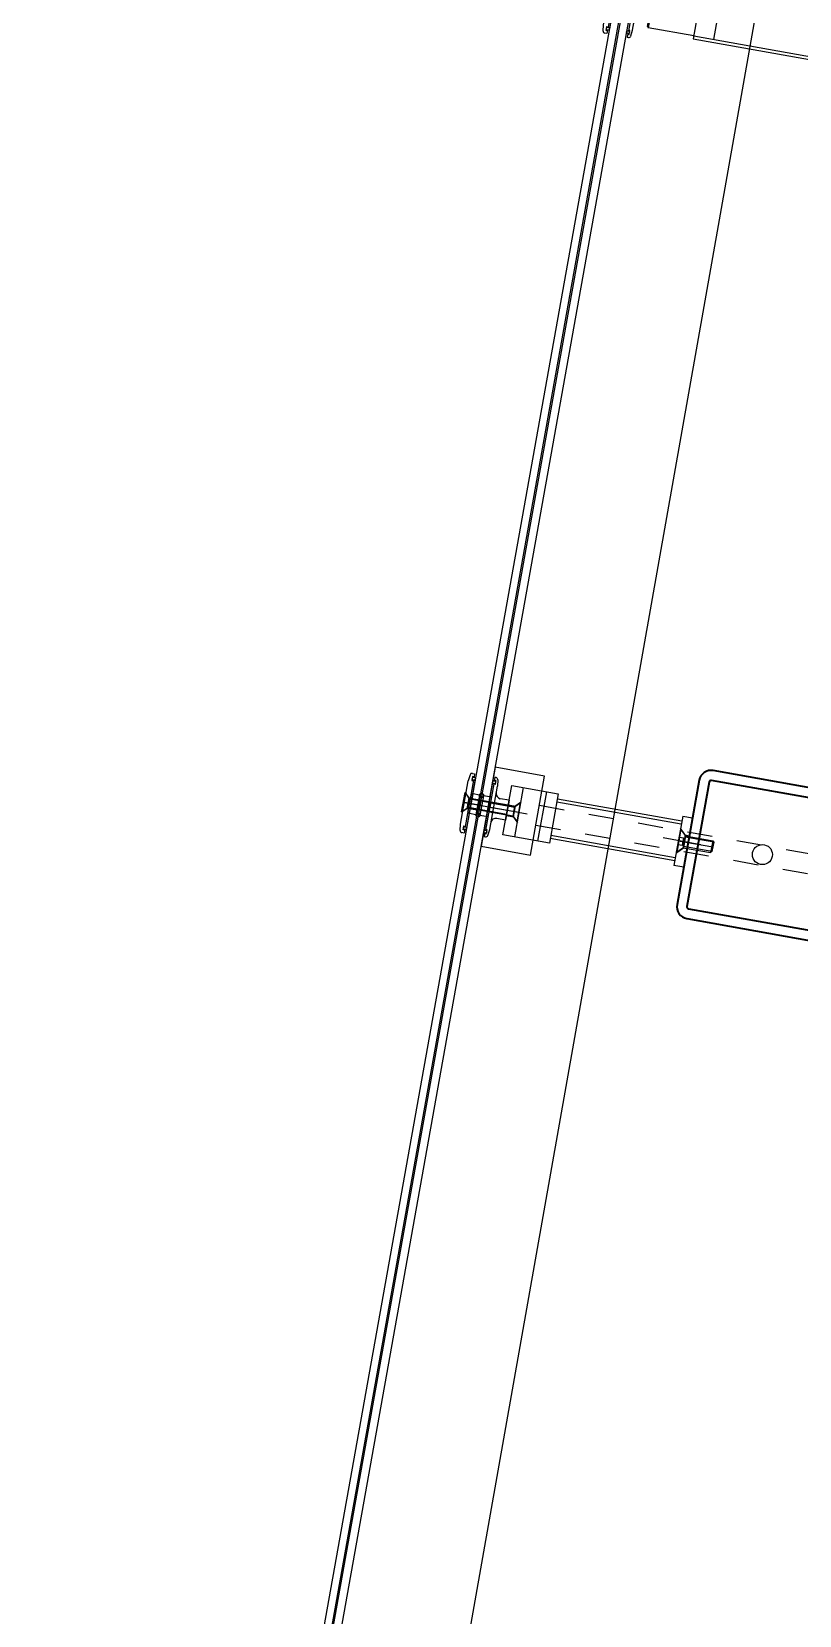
# Model space of a CAD drawing. Header units: centimetres. Extents: x 139057 to 200038, y 34824 to 80516.
# Drawn here: x 172810.6 to 172887.1, y 78644.3 to 78802.2 of the extents above; entities that cross this region are included whole.
import ezdxf

# ---------------------------------------------------------------- set-up
doc = ezdxf.new("R2010")
doc.units = ezdxf.units.CM
doc.header["$LTSCALE"] = 100
doc.linetypes.add('HIDDEN', pattern=[0.5, 0.25, -0.25])
doc.layers.get('0').update_dxf_attribs({"lineweight": 0})
doc.layers.add('ASFALTO', color=2, linetype='Continuous')
doc.layers.add('M-ASC', color=5, linetype='Continuous')
doc.layers.add('Linea_fine', color=2, linetype='Continuous', lineweight=35)

# ---------------------------------------------------------------- blocks, each defined once
blk = doc.blocks.new('VSEI_M12x35')
for p, q in [((0, 11.8), (0, -11.8)), ((0.5, 11.8), (0, 11.8)), ((0, 0), (35, 0)), ((0.5, 11.8), (0.5, -11.8)), ((0.5, 11.8), (6.3, 6)), ((0.6, 3.6), (4.6, 3.6)), ((4.6, 3.6), (4.6, -3.6)), ((4.6, 3.6), (6.7, 0)), ((6.3, 6), (33.8, 6)), ((6.3, 6), (6.3, -6)), ((35, 4.8), (6.3, 4.8)), ((33.8, 6), (35, 4.8)), ((33.8, 6), (33.8, -6)), ((35, 4.8), (35, -4.8)), ((0, -11.8), (0.5, -11.8)), ((0.5, -11.8), (6.3, -6)), ((0.6, -3.6), (4.6, -3.6)), ((4.6, -3.6), (6.7, 0)), ((35, -4.8), (6.3, -4.8)), ((6.3, -6), (33.8, -6)), ((35, -4.8), (33.8, -6))]:
    blk.add_line(p, q)
blk = doc.blocks.new('VSEI_M10x16')
for p, q in [((0, 9.75), (0, -9.75)), ((0.5, 9.75), (0, 9.75)), ((16, 0), (0, 0)), ((0.5, 9.75), (0.5, -9.75)), ((0.5, 9.75), (5.25, 5)), ((5.25, 5), (15.4, 5)), ((5.25, 5), (5.25, -5)), ((5.25, 5), (5.25, -5)), ((16, 4.4), (5.25, 4.4)), ((15.4, 5), (16, 4.4)), ((15.4, 5), (15.4, -5)), ((16, 4.4), (16, -4.4)), ((0.5, -9.75), (0, -9.75)), ((0.5, -9.75), (5.25, -5)), ((16, -4.4), (5.25, -4.4)), ((5.25, -5), (15.4, -5)), ((16, -4.4), (15.4, -5))]:
    blk.add_line(p, q)
blk = doc.blocks.new('es5tertetert')
h = blk.add_hatch(color=256)
h.paths.add_polyline_path([(-30, -10, 1), (-26, -10, 1)])
h.paths.add_polyline_path([(-30, 10, 1), (-26, 10, 1)])
for p, q in [((-42.7, 28.2), (-43.5, 22)), ((-43.5, -22), (-43.5, 22)), ((-40.8, 30), (-38.5, 30)), ((-38.5, 27), (-40, 27)), ((-40, 27), (-40, 23)), ((-40, 23), (-38.5, 23)), ((-38.5, 30), (-38.5, 26.5)), ((-38.5, 23.5), (-38.5, -23.5)), ((-37, 25), (-37, -25)), ((-19.5, 25), (-19.5, -25)), ((-18, 30), (-18, 26.5)), ((-16.8, 30), (-18, 30)), ((-18, 27), (-16.5, 27)), ((-18, 23.5), (-18, -23.5)), ((-16.5, 23), (-18, 23)), ((-16.5, 27), (-16.5, 23)), ((-14.8, 28.2), (-14, 22)), ((-14, -22), (-14, 22)), ((-40, 5.5), (-43.5, 9)), ((-43.5, 0), (0, 0)), ((-40, 5.5), (-40, -5.5)), ((-40, 5.5), (-38.5, 5.5)), ((-38.5, 8), (-36.5, 10)), ((-38.5, 8), (-38.5, -8)), ((0, 5), (-38.5, 5)), ((0, 4.2), (-38.5, 4.2)), ((-30, 10), (-36.5, 10)), ((-36.5, -10), (-36.5, 10)), ((-30, 10), (-30, -10)), ((-26, 10), (-26, -10)), ((-18, 10), (-26, 10)), ((0, 10), (-9, 10)), ((0, 10), (0, -10)), ((-40, -5.5), (-43.5, -9)), ((-40, -5.5), (-38.5, -5.5)), ((0, -4.3), (-38.5, -4.3)), ((0, -5), (-38.5, -5)), ((-36.5, -10), (-38.5, -8)), ((-30, -10), (-36.5, -10)), ((-18, -10), (-26, -10)), ((0, -10), (-9, -10)), ((-42.7, -28.2), (-43.5, -22)), ((-38.5, -30), (-40.8, -30)), ((-40, -23), (-38.5, -23)), ((-40, -27), (-40, -23)), ((-38.5, -27), (-40, -27)), ((-38.5, -26.5), (-38.5, -30)), ((-16.5, -23), (-18, -23)), ((-18, -26.5), (-18, -30)), ((-18, -27), (-16.5, -27)), ((-18, -30), (-16.8, -30)), ((-16.5, -27), (-16.5, -23)), ((-14.8, -28.2), (-14, -22))]:
    blk.add_line(p, q)
for centre, radius in [((-38.5, 25), 1.5), ((-18, 25), 1.5), ((-28, 10), 2), ((-28, -10), 2), ((-38.5, -25), 1.5), ((-18, -25), 1.5)]:
    blk.add_circle(centre, radius)
for centre, radius, start, end in [((-40.8, 28), 2, 90, 172.875), ((-16.8, 28), 2, 7.125, 90), ((-28, 10), 2, 180, 0), ((-9, 15), 5, 180, 270), ((-28, -10), 2, 0, 180), ((-9, -15), 5, 90, 180), ((-40.8, -28), 2, 187.125, 270), ((-16.8, -28), 2, 270, 352.875)]:
    blk.add_arc(centre, radius, start, end)
blk.add_blockref('VSEI_M10x16', (-45, 0))
blk = doc.blocks.new('VSEI_M10x30')
for p, q in [((0, 9.75), (0, -9.75)), ((0.5, 9.75), (0, 9.75)), ((30, 0), (0, 0)), ((0.5, 9.75), (0.5, -9.75)), ((0.5, 9.75), (5.25, 5)), ((5.25, 5), (29.4, 5)), ((5.25, 5), (5.25, -5)), ((5.25, 5), (5.25, -5)), ((30, 4.4), (5.25, 4.4)), ((29.4, 5), (30, 4.4)), ((29.4, 5), (29.4, -5)), ((30, 4.4), (30, -4.4)), ((0.5, -9.75), (0, -9.75)), ((0.5, -9.75), (5.25, -5)), ((30, -4.4), (5.25, -4.4)), ((5.25, -5), (29.4, -5)), ((30, -4.4), (29.4, -5))]:
    blk.add_line(p, q)
blk = doc.blocks.new('Fissaggio doppio su montanti 150x150')
for p, q in [((0, 190.3), (0, 163)), ((-25, 136), (-25, 183)), ((-25, 183), (25, 183)), ((-5.5, 175.7), (-10.2, 171)), ((-5.5, 183), (-5.5, 175.7)), ((-5.5, 175.7), (5.5, 175.7)), ((5.5, 183), (5.5, 175.7)), ((5.5, 175.7), (10.2, 171)), ((25, 183), (25, 136)), ((-25, 171), (25, 171)), ((25, 148), (-25, 148)), ((25, 136), (-25, 136)), ((-20, 136), (-20, 10)), ((-17, 136), (-17, 10)), ((17, 136), (17, 10)), ((20, 136), (20, 10)), ((0, -12.9), (0, 25.3)), ((25, 10), (-25, 10)), ((-25, 0), (-25, 10)), ((25, 0), (-25, 0)), ((-6.5, 4.2), (-12.2, 10)), ((-6.5, 0), (-6.5, 4.2)), ((6.5, 4.2), (-6.5, 4.2)), ((6.5, 4.2), (12.2, 10)), ((6.5, 0), (6.5, 4.2)), ((25, 10), (25, 0))]:
    blk.add_line(p, q)
for name, p, rotation in [('es5tertetert', (0, 183), 270), ('VSEI_M10x30', (0, 171), 90), ('VSEI_M12x35', (0, 10), 270)]:
    blk.add_blockref(name, p, dxfattribs=dict(rotation=rotation))
blk = doc.blocks.new('Fissaggio doppio su fronteporta')
h = blk.add_hatch(color=256)
h.paths.add_polyline_path([(15, 20), (25, 20), (25, 0, 0.236068)])
h.paths.add_polyline_path([(20, -15, 0.162278), (25, 0), (25, -20), (20, -20)])
h.paths.add_polyline_path([(17, -18.3, 0.044913), (20, -15), (20, -20), (17, -20)])
h.paths.add_polyline_path([(17, -18.3), (17, -20), (15, -20, 0.026071)])
for p, q in [((72, 100), (60, 100)), ((60, 100), (60, 61.8)), ((72, 100), (72, 61.8)), ((64.8, 80.5), (60, 85.2)), ((72, 80.5), (64.8, 80.5)), ((64.8, 80.5), (64.8, 69.5)), ((79.3, 75), (52, 75)), ((64.8, 69.5), (60, 64.8)), ((72, 69.5), (64.8, 69.5)), ((35, 42.7), (56, 54.8)), ((41, 32.3), (62, 44.4)), ((25, 20), (15, 20)), ((25, 25.4), (25, -25.4)), ((37, 25.4), (37, -25.4)), ((-20, -211), (-20, -15)), ((20, -211), (20, -15)), ((-17, -211), (-17, -18.3)), ((25, -20), (15, -20)), ((17, -211), (17, -18.3)), ((35, -42.7), (56, -54.8)), ((41, -32.3), (62, -44.4)), ((60, -61.8), (60, -100)), ((72, -61.8), (72, -100)), ((79.3, -75), (52, -75)), ((64.8, -69.5), (60, -64.8)), ((72, -69.5), (64.8, -69.5)), ((64.8, -80.5), (64.8, -69.5)), ((64.8, -80.5), (60, -85.2)), ((72, -80.5), (64.8, -80.5)), ((72, -100), (60, -100)), ((17, -191), (-17, -191)), ((20, -211), (-20, -211)), ((-17, -211), (-17, -257)), ((17, -211), (17, -257)), ((0, -278), (0, -252.7)), ((-16, -258), (-17, -257)), ((17, -257), (-17, -257)), ((-16, -258), (16, -258)), ((-5, -258), (-5, -277.4)), ((-4.4, -278), (-4.4, -258)), ((4.4, -278), (4.4, -258)), ((5, -258), (5, -277.4)), ((17, -257), (16, -258)), ((-5, -277.4), (-4.4, -278)), ((-5, -277.4), (5, -277.4)), ((-4.4, -278), (4.4, -278)), ((4.4, -278), (5, -277.4))]:
    blk.add_line(p, q)
for centre, radius in [((-30.4, 30.4), 10.2), ((-30.4, 30.4), 5.5), ((0, 0), 25), ((0, 0), 22), ((-30.4, -30.4), 10.2), ((-30.4, -30.4), 5.5)]:
    blk.add_circle(centre, radius)
for centre, radius, start, end in [((0, 0), 55, 50.7427, 248.6763), ((52, 61.8), 8, 300, 0), ((52, 61.8), 20, 300, 0), ((30.4, 30.4), 10.2, 81.3251, 238.1717), ((30.4, 30.4), 5.5, 121.7679, 200.2382), ((45, 25.4), 20, 120, 180), ((45, 25.4), 8, 120, 180), ((30.4, 30.4), 10.2, 310.0426, 9.0329), ((0, 0), 55, 322.1827, 37.8173), ((30.4, -30.4), 10.2, 121.8283, 278.6749), ((30.4, -30.4), 5.5, 159.7618, 238.2321), ((45, -25.4), 20, 180, 240), ((30.4, -30.4), 10.2, 350.9671, 49.9574), ((45, -25.4), 8, 180, 240), ((0, 0), 55, 291.3237, 309.2573), ((52, -61.8), 20, 0, 60), ((52, -61.8), 8, 0, 60)]:
    blk.add_arc(centre, radius, start, end)
at = {"xscale": -1}
for p in [(72, 75), (72, -75)]:
    blk.add_blockref('es5tertetert', p, dxfattribs=at)
for name, p, rotation in [('VSEI_M10x30', (60, 75), 180), ('VSEI_M10x30', (60, -75), 180), ('es5tertetert', (0, -258), 270)]:
    blk.add_blockref(name, p, dxfattribs=dict(at, rotation=rotation))
blk = doc.blocks.new('150x150x10')
at = {"layer": 'Linea_fine'}
for points in [[(12, 0), (138, 0, 0.414214), (150, 12), (150, 138, 0.414214), (138, 150), (12, 150, 0.414214), (0, 138), (0, 12, 0.414214)], [(12, 10), (138, 10, 0.414214), (140, 12), (140, 138, 0.414214), (138, 140), (12, 140, 0.414214), (10, 138), (10, 12, 0.414214)]]:
    blk.add_lwpolyline(points, format="xyb", close=True, dxfattribs=at)
blk = doc.blocks.new('A$C2A0E5694')
for p, q in [((-1004.4, 436.4), (1805.6, 436.4)), ((-1004.4, 434.9), (1805.6, 434.9))]:
    blk.add_line(p, q)
at = {"linetype": 'HIDDEN'}
for p, q in [((877, 376.9, 0), (877, -2636.8, 0)), ((897, 376.9, 0), (897, -2636.8, 0))]:
    blk.add_line(p, q, dxfattribs=at)
blk.add_lwpolyline([(-1004.4, 443.4), (-1004.4, 427.9), (-1003.4, 426.9), (1804.6, 426.9), (1805.6, 427.9), (1805.6, 443.4), (1804.6, 444.4), (-1003.4, 444.4)], close=True)
at = {"elevation": 0}
blk.add_lwpolyline([(846.6, 376.9), (926.6, 376.9), (926.6, 426.9), (846.6, 426.9)], close=True, dxfattribs=at)
blk.add_circle((887.7, 149.4), 10)
for name, p in [('Fissaggio doppio su montanti 150x150', (886.6, 224.4)), ('150x150x10', (811.6, 74.4))]:
    blk.add_blockref(name, p)
at = {"xscale": -1, "rotation": 180}
blk.add_blockref('Fissaggio doppio su fronteporta', (1696.6, 149.4, 0), dxfattribs=at)

msp = doc.modelspace()

# ---------------------------------------------------------------- linework, layer by layer
at = {"layer": 'ASFALTO', "elevation": 0}
msp.add_lwpolyline([(172996.53, 77968.95), (173011.09, 77966.21), (173040.67, 78123.31), (173109.32, 78110.37), (173134.35, 78250.52), (172795.59, 78310.36), (172924.32, 79039.08), (172954.16, 79033.81), (173022.47, 79420.87), (173035.34, 79454.1), (173352.8, 79331.21), (173369.58, 79425.13), (170735.67, 80516.43)], dxfattribs=at)

# ---------------------------------------------------------------- block references
at = {"layer": 'M-ASC', "xscale": 0.1, "yscale": 0.1, "zscale": 0.1, "rotation": 79.87167101770514}
msp.add_blockref('A$C2A0E5694', (172882.55, 78630.15, 0), dxfattribs=at)

doc.saveas('drawing.dxf')
